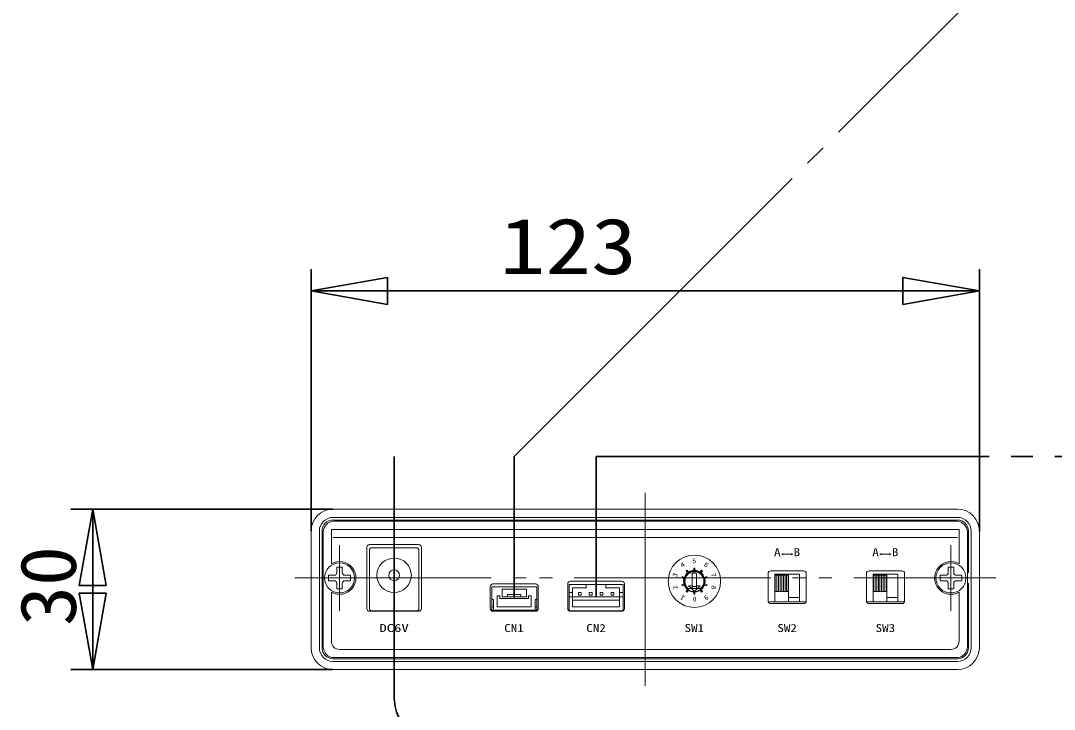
# Model space of a CAD drawing. Units: millimetres at full size, sheet at 1:4; details may follow other scales. Extents: x -840 to 0, y -594 to 594.
# Drawn here: x -504.4 to -315.1, y -298.5 to -172.3 of the extents above; entities that cross this region are included whole.
import ezdxf
from ezdxf.enums import TextEntityAlignment as Align

# ---------------------------------------------------------------- set-up
doc = ezdxf.new("R2010")
doc.units = ezdxf.units.MM
doc.header["$LTSCALE"] = 4
doc.linetypes.add('DOUBLE_CHAIN2', pattern=[12.8, 9, -1, 0.6, -0.6, 0.6, -1])
doc.linetypes.add('LONG_CHAIN', pattern=[21, 18, -1, 1, -1])
doc.layers.add('0-0_EY507-2T', color=7, linetype='Continuous', lineweight=15)
doc.styles.add('ＭＳ ゴシック', font='')
doc.styles.get('ＭＳ ゴシック').set_extended_font_data('MS Gothic')

msp = doc.modelspace()

# ---------------------------------------------------------------- linework, layer by layer
at = {"layer": '0-0_EY507-2T', "color": 2, "lineweight": 30}
for p, q in [((-451.2, -265.858), (-451.2, -217.858)), ((-328.8, -265.858), (-328.8, -217.858)), ((-328.8, -221.858), (-451.2, -221.858)), ((-447.2, -261.858), (-495.2, -261.858)), ((-491.2, -291.258), (-491.2, -261.858)), ((-447.2, -291.258), (-495.2, -291.258))]:
    msp.add_line(p, q, dxfattribs=at)
at = {"layer": '0-0_EY507-2T', "color": 2, "linetype": 'LONG_CHAIN', "lineweight": 30}
msp.add_line((-436, -296.026), (-436, -252.178), dxfattribs=at)
at = {"layer": '0-0_EY507-2T', "color": 4, "linetype": 'DOUBLE_CHAIN2'}
for p, q in [((-390, -294.258), (-390, -258.858)), ((-436, -265.958), (-436, -283.458)), ((-446, -268.458), (-446, -280.458)), ((-334, -268.458), (-334, -280.458)), ((-454.2, -274.458), (-325.8, -274.458))]:
    msp.add_line(p, q, dxfattribs=at)
at = {"layer": '0-0_EY507-2T'}
for p, q in [((-447.2, -261.858), (-332.8, -261.858)), ((-447.2, -263.358), (-332.8, -263.358)), ((-447.2, -263.858), (-332.8, -263.858)), ((-447, -264.058), (-333, -264.058)), ((-423.85, -263.858), (-411.8, -263.858)), ((-451.2, -287.258), (-451.2, -265.858)), ((-449.7, -265.858), (-449.7, -287.258)), ((-449.2, -287.258), (-449.2, -265.858)), ((-449, -266.058), (-449, -287.058)), ((-336.598, -265.558), (-447.5, -265.558)), ((-447.5, -265.558), (-447.5, -269.656)), ((-332.5, -265.558), (-336.598, -265.558)), ((-332.5, -271.86), (-332.5, -265.558)), ((-331, -266.058), (-331, -287.058)), ((-330.8, -265.858), (-330.8, -273.458)), ((-330.3, -265.858), (-330.3, -287.258)), ((-328.8, -265.858), (-328.8, -287.258)), ((-332.8, -267.058), (-447.2, -267.058)), ((-441, -280.058), (-441, -268.858)), ((-440.5, -268.358), (-431.5, -268.358)), ((-431, -268.858), (-431, -280.058)), ((-447.5, -269.656), (-447.5, -271.86)), ((-440.5, -269.258), (-440.5, -280.158)), ((-440.2, -268.958), (-431.8, -268.958)), ((-431.5, -269.258), (-431.5, -280.158)), ((-365, -270.108), (-364.761, -269.97)), ((-365, -270.108), (-363, -270.108)), ((-364.761, -270.246), (-365, -270.108)), ((-363.239, -269.97), (-363, -270.108)), ((-363, -270.108), (-363.239, -270.246)), ((-347, -270.108), (-345, -270.108)), ((-446.5, -272.458), (-446.5, -273.458)), ((-445.5, -272.458), (-446.5, -272.458)), ((-445.5, -273.458), (-445.5, -272.458)), ((-449.2, -273.458), (-449, -273.458)), ((-448, -273.958), (-448, -274.958)), ((-447, -273.958), (-448, -273.958)), ((-444, -273.958), (-445, -273.958)), ((-444, -274.958), (-444, -273.958)), ((-383.252, -274.221), (-383.313, -274.412)), ((-383.313, -274.412), (-382.907, -274.544)), ((-382.845, -274.353), (-383.252, -274.221)), ((-382.559, -274.264), (-382.807, -274.471)), ((-382.807, -274.471), (-382.728, -274.784)), ((-382.537, -273.941), (-382.559, -274.264)), ((-382.237, -273.821), (-382.537, -273.941)), ((-382.33, -273.058), (-382.492, -273.175)), ((-382.492, -273.175), (-382.24, -273.521)), ((-382.078, -273.404), (-382.33, -273.058)), ((-382.117, -273.521), (-382.237, -273.821)), ((-381.794, -273.499), (-382.117, -273.521)), ((-381.587, -273.251), (-381.794, -273.499)), ((-381.4, -274.611), (-381.4, -273.708)), ((-380.726, -273.33), (-381, -273.158)), ((-380.413, -273.251), (-380.726, -273.33)), ((-380.7, -273.608), (-380.6, -273.708)), ((-380.6, -273.708), (-380.6, -275.505)), ((-378.748, -274.221), (-379.155, -274.353)), ((-379.093, -274.544), (-378.687, -274.412)), ((-378.687, -274.412), (-378.748, -274.221)), ((-367.501, -273.658), (-367.501, -278.658)), ((-367.001, -273.158), (-360.999, -273.158)), ((-366.25, -273.738), (-361.75, -273.738)), ((-366.25, -273.758), (-366.25, -273.738)), ((-366.25, -273.958), (-366.25, -273.758)), ((-366.25, -276.958), (-366.25, -273.958)), ((-366.2, -273.958), (-366.25, -273.958)), ((-366.2, -273.958), (-366.2, -276.958)), ((-365.9, -273.958), (-366.2, -273.958)), ((-365.9, -276.958), (-365.9, -273.958)), ((-365.6, -276.958), (-365.6, -273.958)), ((-365, -273.958), (-365, -276.958)), ((-364.7, -273.958), (-365, -273.958)), ((-364.7, -276.958), (-364.7, -273.958)), ((-364.7, -273.958), (-364.4, -273.958)), ((-363.8, -276.958), (-363.8, -273.958)), ((-363.8, -273.958), (-363.75, -273.958)), ((-363.75, -273.958), (-363.75, -276.958)), ((-361.75, -273.738), (-361.75, -278.858)), ((-360.499, -273.658), (-360.499, -278.658)), ((-349.501, -273.658), (-349.501, -278.658)), ((-349.001, -273.158), (-342.999, -273.158)), ((-348.25, -273.958), (-348.25, -273.758)), ((-348.25, -273.758), (-345.75, -273.758)), ((-348.2, -273.958), (-348.25, -273.958)), ((-348.25, -276.958), (-348.25, -273.958)), ((-347.6, -273.958), (-347.9, -273.958)), ((-347.3, -273.958), (-347.6, -273.958)), ((-347.6, -276.958), (-347.6, -273.958)), ((-347.3, -273.958), (-347, -273.958)), ((-347.3, -276.958), (-347.3, -273.958)), ((-346.7, -273.958), (-346.4, -273.958)), ((-346.4, -273.958), (-346.1, -273.958)), ((-346.4, -276.958), (-346.4, -273.958)), ((-346.1, -273.958), (-345.8, -273.958)), ((-346.1, -276.958), (-346.1, -273.958)), ((-345.8, -276.958), (-345.8, -273.958)), ((-345.75, -273.758), (-345.75, -273.958)), ((-342.499, -273.658), (-342.499, -278.658)), ((-331, -273.458), (-330.8, -273.458)), ((-449.2, -275.458), (-449, -275.458)), ((-448, -274.958), (-447, -274.958)), ((-446.5, -275.458), (-446.5, -276.458)), ((-445.5, -276.458), (-445.5, -275.458)), ((-445, -274.958), (-444, -274.958)), ((-418.4, -276.058), (-418.4, -280.058)), ((-418.125, -276.108), (-418.125, -278.408)), ((-409.875, -276.108), (-418.125, -276.108)), ((-417.9, -275.558), (-410.1, -275.558)), ((-409.875, -278.408), (-409.875, -276.108)), ((-409.6, -276.058), (-409.6, -280.058)), ((-404.2, -275.558), (-404.2, -280.058)), ((-400.8, -275.658), (-403.95, -275.658)), ((-403.95, -277.108), (-403.95, -275.658)), ((-403.7, -275.058), (-394.3, -275.058)), ((-400.8, -276.258), (-403.3, -276.258)), ((-397.2, -275.658), (-400.8, -275.658)), ((-400.8, -275.658), (-400.8, -276.258)), ((-394.7, -276.258), (-397.2, -276.258)), ((-394.7, -277.108), (-394.7, -276.258)), ((-394.05, -275.658), (-394.05, -277.108)), ((-393.8, -275.558), (-393.8, -280.058)), ((-382.728, -274.784), (-382.9, -275.058)), ((-382.9, -275.058), (-382.728, -275.332)), ((-382.728, -275.332), (-382.807, -275.645)), ((-382.807, -275.645), (-382.559, -275.853)), ((-382.559, -275.853), (-382.537, -276.175)), ((-382.537, -276.175), (-382.237, -276.296)), ((-382.237, -276.296), (-382.192, -276.408)), ((-382.114, -276.408), (-382.192, -276.408)), ((-382.114, -276.408), (-381.55, -276.408)), ((-382.05, -275.908), (-381.4, -275.908)), ((-382.05, -275.908), (-381.55, -276.408)), ((-381.55, -276.408), (-381, -276.958)), ((-381.4, -276.408), (-381, -276.408)), ((-381, -276.958), (-380.45, -276.408)), ((-381, -276.408), (-380.6, -276.408)), ((-380.6, -275.505), (-380.6, -275.908)), ((-379.95, -275.908), (-380.6, -275.908)), ((-380.6, -275.908), (-380.6, -276.008)), ((-380.6, -276.008), (-380.6, -276.408)), ((-380.45, -276.408), (-379.95, -275.908)), ((-380.45, -276.408), (-379.886, -276.408)), ((-379.808, -276.408), (-379.886, -276.408)), ((-334.5, -275.458), (-334.5, -276.458)), ((-331, -275.458), (-330.8, -275.458)), ((-330.8, -275.458), (-330.8, -287.258)), ((-447.5, -277.056), (-447.5, -283.46)), ((-446.5, -276.458), (-445.5, -276.458)), ((-417.125, -277.708), (-416.625, -277.708)), ((-416.625, -277.708), (-416.625, -278.208)), ((-416.625, -278.208), (-411.375, -278.208)), ((-416.225, -276.508), (-411.775, -276.508)), ((-416.225, -277.908), (-416.225, -276.508)), ((-411.775, -277.908), (-416.225, -277.908)), ((-415.225, -277.508), (-412.775, -277.508)), ((-415.225, -277.908), (-415.225, -277.508)), ((-412.775, -277.908), (-412.775, -277.508)), ((-411.775, -276.508), (-411.775, -277.908)), ((-411.375, -277.708), (-410.875, -277.708)), ((-411.375, -278.208), (-411.375, -277.708)), ((-410.875, -277.708), (-410.875, -279.758)), ((-403.95, -277.908), (-403.95, -277.108)), ((-403.3, -277.908), (-403.95, -277.908)), ((-403.95, -280.458), (-403.95, -277.908)), ((-403.3, -277.908), (-403.3, -279.758)), ((-402.25, -277.108), (-401.75, -277.108)), ((-401.75, -277.108), (-401.75, -277.608)), ((-400.25, -277.108), (-399.75, -277.108)), ((-399.75, -277.108), (-399.75, -277.608)), ((-398.25, -277.108), (-397.75, -277.108)), ((-397.75, -277.108), (-397.75, -277.608)), ((-396.25, -277.108), (-395.75, -277.108)), ((-395.75, -277.108), (-395.75, -277.608)), ((-394.7, -277.908), (-394.7, -277.108)), ((-394.7, -277.108), (-394.05, -277.108)), ((-394.7, -277.908), (-394.05, -277.908)), ((-394.7, -279.758), (-394.7, -277.908)), ((-394.05, -277.908), (-394.05, -277.108)), ((-394.05, -280.458), (-394.05, -277.908)), ((-382.24, -276.595), (-382.492, -276.941)), ((-382.492, -276.941), (-382.33, -277.058)), ((-382.33, -277.058), (-382.078, -276.713)), ((-366.25, -276.958), (-366.2, -276.958)), ((-366.25, -278.858), (-366.25, -276.958)), ((-366.2, -276.958), (-365.9, -276.958)), ((-365.9, -276.958), (-365.6, -276.958)), ((-365.6, -276.958), (-365.3, -276.958)), ((-365, -276.958), (-364.7, -276.958)), ((-364.4, -276.958), (-364.7, -276.958)), ((-363.75, -276.958), (-363.8, -276.958)), ((-363.75, -276.958), (-363.75, -278.858)), ((-361.75, -278.058), (-363.75, -278.058)), ((-348.25, -278.858), (-348.25, -276.958)), ((-348.25, -276.958), (-348.2, -276.958)), ((-347.9, -276.958), (-347.6, -276.958)), ((-347.6, -276.958), (-347.3, -276.958)), ((-347, -276.958), (-347.3, -276.958)), ((-346.4, -276.958), (-346.7, -276.958)), ((-346.1, -276.958), (-346.4, -276.958)), ((-345.8, -276.958), (-346.1, -276.958)), ((-345.75, -276.958), (-345.8, -276.958)), ((-345.75, -276.958), (-345.75, -278.858)), ((-343.75, -278.058), (-345.75, -278.058)), ((-332.5, -283.46), (-332.5, -277.056)), ((-418.125, -278.408), (-418.125, -279.758)), ((-418.125, -278.408), (-417.825, -278.408)), ((-418.125, -279.758), (-418.125, -280.358)), ((-417.825, -279.758), (-418.125, -279.758)), ((-417.825, -278.408), (-417.825, -280.458)), ((-409.875, -279.758), (-410.175, -279.758)), ((-409.875, -279.758), (-409.875, -278.408)), ((-409.875, -280.358), (-409.875, -279.758)), ((-403.3, -278.508), (-394.7, -278.508)), ((-403.3, -279.758), (-394.7, -279.758)), ((-367.459, -278.858), (-367.25, -278.858)), ((-366.25, -278.858), (-367.25, -278.858)), ((-360.999, -279.158), (-367.001, -279.158)), ((-363.75, -278.858), (-366.25, -278.858)), ((-361.75, -278.858), (-363.75, -278.858)), ((-360.75, -278.858), (-361.75, -278.858)), ((-360.75, -278.858), (-360.541, -278.858)), ((-349.459, -278.858), (-349.25, -278.858)), ((-348.25, -278.858), (-349.25, -278.858)), ((-342.999, -279.158), (-349.001, -279.158)), ((-342.75, -278.858), (-343.75, -278.858)), ((-342.75, -278.858), (-342.541, -278.858)), ((-431.5, -280.558), (-440.5, -280.558)), ((-440.2, -280.458), (-431.8, -280.458)), ((-418.125, -280.358), (-417.825, -280.358)), ((-410.1, -280.558), (-417.901, -280.558)), ((-417.625, -280.458), (-417.825, -280.458)), ((-417.625, -280.458), (-417.625, -280.358)), ((-417.625, -280.358), (-410.375, -280.358)), ((-415.975, -280.358), (-415.975, -280.458)), ((-415.775, -280.458), (-415.975, -280.458)), ((-415.775, -280.458), (-415.775, -280.358)), ((-414.725, -280.358), (-414.725, -280.458)), ((-414.525, -280.458), (-414.725, -280.458)), ((-414.525, -280.458), (-414.525, -280.358)), ((-413.475, -280.358), (-413.475, -280.458)), ((-413.275, -280.458), (-413.475, -280.458)), ((-413.275, -280.458), (-413.275, -280.358)), ((-412.225, -280.358), (-412.225, -280.458)), ((-412.025, -280.458), (-412.225, -280.458)), ((-412.025, -280.458), (-412.025, -280.358)), ((-410.375, -280.358), (-410.375, -280.458)), ((-410.375, -280.458), (-410.175, -280.458)), ((-410.175, -280.358), (-409.875, -280.358)), ((-410.1, -280.558), (-410.1, -280.558)), ((-403.95, -280.458), (-394.05, -280.458)), ((-394.3, -280.558), (-403.7, -280.558)), ((-447.5, -283.46), (-447.5, -286.058)), ((-332.5, -286.058), (-332.5, -283.46)), ((-446, -287.558), (-443.402, -287.558)), ((-332.8, -289.258), (-447.2, -289.258)), ((-333, -289.058), (-447, -289.058)), ((-447.2, -289.758), (-332.8, -289.758)), ((-332.8, -291.258), (-447.2, -291.258))]:
    msp.add_line(p, q, dxfattribs=at)
at = {"layer": '0-0_EY507-2T', "color": 2, "linetype": 'LONG_CHAIN', "lineweight": 30}
for points in [[(-414, -278.058), (-414, -252.178), (-257.13, -95.308), (-257.13, 39.171)], [(-399, -277.808), (-399, -252.178), (-294.15, -252.178)]]:
    msp.add_lwpolyline(points, dxfattribs=at)
at = {"layer": '0-0_EY507-2T', "color": 2, "lineweight": 30}
for points in [[(-437.2, -219.389), (-451.2, -221.858), (-437.2, -224.327)], [(-437.2, -219.389), (-451.2, -221.858), (-437.2, -224.327)], [(-342.8, -224.327), (-328.8, -221.858), (-342.8, -219.389)], [(-342.8, -224.327), (-328.8, -221.858), (-342.8, -219.389)], [(-488.731, -275.858), (-491.2, -261.858), (-493.669, -275.858)], [(-488.731, -275.858), (-491.2, -261.858), (-493.669, -275.858)], [(-493.669, -277.258), (-491.2, -291.258), (-488.731, -277.258)], [(-493.669, -277.258), (-491.2, -291.258), (-488.731, -277.258)]]:
    msp.add_lwpolyline(points, close=True, dxfattribs=at)
at = {"layer": '0-0_EY507-2T'}
for points in [[(-346.761, -270.246), (-347, -270.108), (-346.761, -269.97)], [(-345.239, -269.97), (-345, -270.108), (-345.239, -270.246)], [(-380.9, -273.086), (-380.9, -272.658), (-381.1, -272.658), (-381.1, -273.086)], [(-333.5, -273.458), (-333.5, -272.458), (-334.5, -272.458), (-334.5, -273.458)], [(-381, -273.158), (-381.274, -273.33), (-381.587, -273.251)], [(-381.4, -273.708), (-381.3, -273.608), (-380.7, -273.608)], [(-379.808, -276.408), (-379.763, -276.296), (-379.463, -276.175), (-379.441, -275.853), (-379.193, -275.645), (-379.272, -275.332), (-379.1, -275.058), (-379.272, -274.784), (-379.193, -274.471), (-379.441, -274.264), (-379.463, -273.941), (-379.763, -273.821), (-379.883, -273.521), (-380.206, -273.499), (-380.413, -273.251)], [(-379.76, -273.521), (-379.508, -273.175), (-379.67, -273.058), (-379.922, -273.404)], [(-366.25, -273.758), (-363.75, -273.758), (-363.75, -273.958)], [(-365.3, -273.958), (-365.6, -273.958), (-365.9, -273.958)], [(-365, -276.958), (-365.3, -276.958), (-365.3, -273.958), (-365, -273.958)], [(-364.1, -276.958), (-364.4, -276.958), (-364.4, -273.958), (-364.1, -273.958)], [(-363.8, -276.958), (-364.1, -276.958), (-364.1, -273.958), (-363.8, -273.958)], [(-348.25, -273.758), (-348.25, -273.738), (-343.75, -273.738), (-343.75, -278.858)], [(-345.8, -273.958), (-345.75, -273.958), (-345.75, -276.958)], [(-335, -273.958), (-336, -273.958), (-336, -274.958), (-335, -274.958)], [(-333, -274.958), (-332, -274.958), (-332, -273.958), (-333, -273.958)], [(-403.95, -277.108), (-403.3, -277.108), (-403.3, -276.258)], [(-394.05, -275.658), (-397.2, -275.658), (-397.2, -276.258)], [(-382.907, -275.572), (-383.313, -275.705), (-383.252, -275.895), (-382.845, -275.763)], [(-381.4, -276.008), (-381.4, -275.908), (-381.4, -274.611)], [(-381.4, -276.408), (-381.4, -276.008), (-380.6, -276.008)], [(-379.155, -275.763), (-378.748, -275.895), (-378.687, -275.705), (-379.093, -275.572)], [(-334.5, -276.458), (-333.5, -276.458), (-333.5, -275.458)], [(-410.875, -279.758), (-417.125, -279.758), (-417.125, -277.708)], [(-394.7, -277.908), (-403.3, -277.908), (-403.3, -277.108)], [(-402.25, -277.108), (-402.25, -277.608), (-401.75, -277.608)], [(-400.25, -277.108), (-400.25, -277.608), (-399.75, -277.608)], [(-398.25, -277.108), (-398.25, -277.608), (-397.75, -277.608)], [(-396.25, -277.108), (-396.25, -277.608), (-395.75, -277.608)], [(-381.1, -277.031), (-381.1, -277.458), (-380.9, -277.458), (-380.9, -277.031)], [(-379.922, -276.713), (-379.67, -277.058), (-379.508, -276.941), (-379.76, -276.595)], [(-410.175, -280.458), (-410.175, -278.408), (-409.875, -278.408)], [(-343.75, -278.858), (-345.75, -278.858), (-348.25, -278.858)], [(-443.402, -287.558), (-336.598, -287.558), (-334, -287.558)]]:
    msp.add_lwpolyline(points, dxfattribs=at)
for points in [[(-347.9, -273.958), (-348.2, -273.958), (-348.2, -276.958), (-347.9, -276.958)], [(-346.7, -273.958), (-347, -273.958), (-347, -276.958), (-346.7, -276.958)]]:
    msp.add_lwpolyline(points, close=True, dxfattribs=at)
for centre, radius in [((-381, -275.058), 4.8), ((-446, -274.458), 2.75), ((-436, -273.958), 3.15), ((-334, -274.458), 2.75), ((-436, -273.958), 1), ((-381, -275.058), 1.975)]:
    msp.add_circle(centre, radius, dxfattribs=at)
for centre, radius, start, end in [((-447.2, -265.858), 4, 90, 180), ((-332.8, -265.858), 4, 0, 90), ((-447.2, -265.858), 2.5, 90, 180), ((-447.2, -265.858), 2, 90, 180), ((-447, -266.058), 2, 90, 180), ((-333, -266.058), 2, 0, 90), ((-332.8, -265.858), 2.5, 0, 90), ((-332.8, -265.858), 2, 0, 90), ((-440.5, -268.858), 0.5, 90, 180), ((-431.5, -268.858), 0.5, 0, 90), ((-440.2, -269.258), 0.3, 90, 180), ((-431.8, -269.258), 0.3, 0, 90), ((-446, -274.458), 3, 240, 120), ((-334, -274.458), 3, 60, 300), ((-447, -273.458), 0.5, 270, 0), ((-445, -273.458), 0.5, 180, 270), ((-381, -275.058), 1.9, 90, 180), ((-381, -275.058), 1.75, 9, 180), ((-381, -275.058), 1.9, 18, 90), ((-381, -275.058), 1.9, 0, 18), ((-367.001, -273.658), 0.5, 89.99999, 180.00001), ((-360.999, -273.658), 0.5, 0, 89.99999), ((-349.001, -273.658), 0.5, 89.99999, 180.00001), ((-342.999, -273.658), 0.5, 0, 89.99999), ((-335, -273.458), 0.5, 270, 0), ((-333, -273.458), 0.5, 180, 270), ((-447, -275.458), 0.5, 0, 90), ((-445, -275.458), 0.5, 90, 180), ((-417.9, -276.058), 0.5, 90, 180), ((-410.1, -276.058), 0.5, 0, 90), ((-403.7, -275.558), 0.5, 90, 180), ((-394.3, -275.558), 0.5, 0, 90), ((-381, -275.058), 1.9, 180, 0), ((-381, -275.058), 1.75, 180, 230.48235), ((-381, -275.058), 1.75, 309.51765, 0), ((-381, -275.058), 1.75, 0, 9), ((-335, -275.458), 0.5, 0, 90), ((-333, -275.458), 0.5, 90, 180), ((-440.5, -280.058), 0.5, 180, 270), ((-440.2, -280.158), 0.3, 180, 270), ((-431.8, -280.158), 0.3, 270, 0), ((-431.5, -280.058), 0.5, 270, 0), ((-417.9, -280.058), 0.5, 180, 269.93664), ((-410.1, -280.058), 0.5, 270.00358, 0), ((-403.7, -280.058), 0.5, 180, 270), ((-394.3, -280.058), 0.5, 270, 0), ((-367.001, -278.658), 0.5, 180.00001, 270), ((-360.999, -278.658), 0.5, 270, 0), ((-349.001, -278.658), 0.5, 180.00001, 270), ((-342.999, -278.658), 0.5, 270, 0), ((-447.2, -287.258), 4, 180, 270), ((-447.2, -287.258), 2.5, 180, 270), ((-447.2, -287.258), 2.5, 180, 270), ((-447.2, -287.258), 2, 180, 270), ((-447, -287.058), 2, 180, 270), ((-446, -286.058), 1.5, 180, 270), ((-334, -286.058), 1.5, 270, 0), ((-333, -287.058), 2, 270, 0), ((-332.8, -287.258), 2.5, 270, 0), ((-332.8, -287.258), 2, 270, 0), ((-332.8, -287.258), 4, 270, 0)]:
    msp.add_arc(centre, radius, start, end, dxfattribs=at)
at = {"layer": '0-0_EY507-2T', "color": 2, "linetype": 'LONG_CHAIN', "lineweight": 30}
msp.add_arc((-426, -296.026), 10, 180, 270, dxfattribs=at)

# ---------------------------------------------------------------- texts
at = {"layer": '0-0_EY507-2T', "style": 'ＭＳ ゴシック'}
for s, height, width, p in [('123', 10.26, 1.2, (-416.663, -221.858)), ('A  B', 1.466, 1.2, (-366.412, -270.908)), ('A  B', 1.466, 1.2, (-348.412, -270.908)), ('5', 0.88, 1.2, (-381.362, -272.038)), ('0', 0.88, 0.9, (-381.27, -279.038)), ('DC6V', 1.466, 1.35, (-438.709, -284.808)), ('CN1', 1.466, 1.2, (-415.834, -284.808)), ('CN2', 1.466, 1.2, (-400.809, -284.808)), ('SW1', 1.466, 1.2, (-382.809, -284.808)), ('SW2', 1.466, 1.2, (-365.809, -284.808)), ('SW3', 1.466, 1.2, (-347.809, -284.808))]:
    msp.add_text(s, height=height, dxfattribs=dict(at, width=width)).set_placement(p, align=Align.BOTTOM_LEFT)
for s, height, rotation, width, p in [('30', 10.26, 90, 1.05, (-491.2, -283.266)), ('4', 0.88, 36, 1.2, (-383.068, -272.828)), ('6', 0.88, 324, 1.2, (-379.518, -272.402)), ('3', 0.88, 72, 1.2, (-383.984, -274.469)), ('7', 0.88, 288, 1.2, (-378.24, -273.781)), ('2', 0.88, 108, 1.2, (-383.76, -276.335)), ('8', 0.88, 252, 1.2, (-378.016, -275.647)), ('1', 0.88, 144, 1.2, (-382.482, -277.714)), ('9', 0.88, 216, 1.2, (-378.932, -277.288))]:
    msp.add_text(s, height=height, rotation=rotation, dxfattribs=dict(at, width=width)).set_placement(p, align=Align.BOTTOM_LEFT)

doc.saveas('drawing.dxf')
